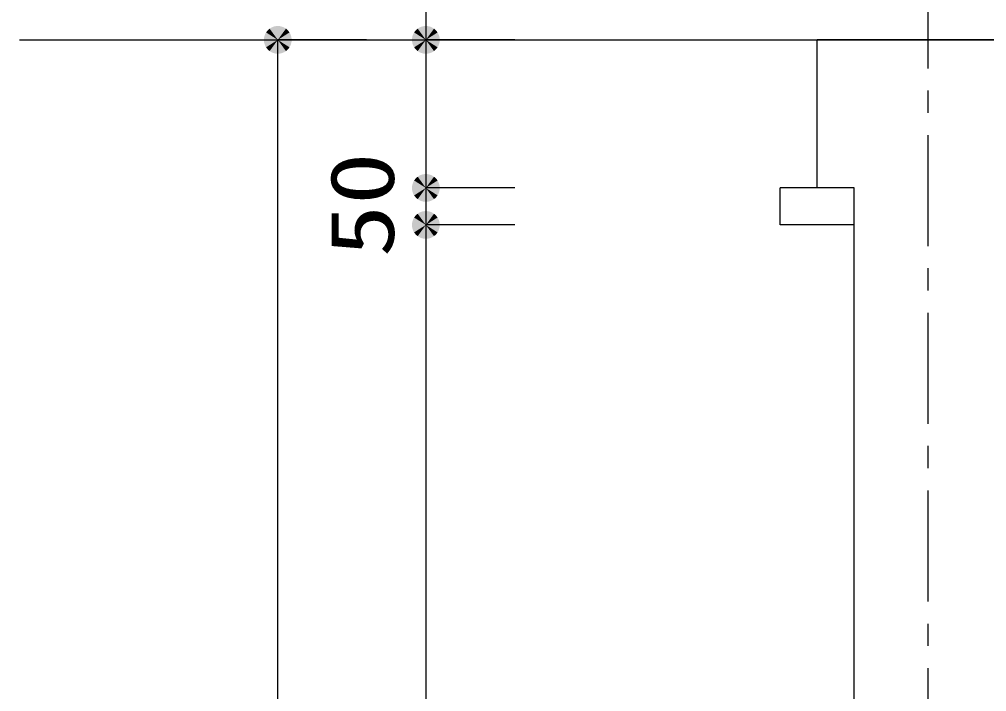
# Model space of a CAD drawing. Units: millimetres, scale not verified. Extents: x -8093 to 8093, y -5792 to 5792.
# Drawn here: x -2193 to -886, y -2530 to -1622 of the extents above; entities that cross this region are included whole.
import ezdxf
from ezdxf.enums import TextEntityAlignment as Align

# ---------------------------------------------------------------- set-up
doc = ezdxf.new("R2010")
doc.units = ezdxf.units.MM
doc.header["$LTSCALE"] = 30
doc.linetypes.add('CHAIN1', pattern=[8, 5, -1, 1, -1])
doc.layers.add('0-2_00クル-フ-1機器', color=2, linetype='Continuous', lineweight=25)
doc.layers.add('0-3_00クル-フ-6寸法', color=132, linetype='Continuous', lineweight=25)
doc.styles.add('ＭＳ ゴシック', font='')
doc.styles.get('ＭＳ ゴシック').set_extended_font_data('MS Gothic')

msp = doc.modelspace()

# ---------------------------------------------------------------- linework, layer by layer
at = {"layer": '0-2_00クル-フ-1機器', "linetype": 'CHAIN1'}
msp.add_line((-965.47, -3847.85), (-965.47, -1608.79), dxfattribs=at)
at = {"layer": '0-2_00クル-フ-1機器'}
for p, q in [((-2193.09, -1649.27), (-660.78, -1649.27)), ((-1115.47, -1849.27), (-1115.47, -1649.27)), ((1664.07, -1649.27), (-1115.47, -1649.27)), ((-1165.47, -1899.27), (-1165.47, -1849.27)), ((-1065.47, -1849.27), (-1165.47, -1849.27)), ((-1065.47, -3499.27), (-1065.47, -1849.27)), ((-1065.47, -1899.27), (-1165.47, -1899.27))]:
    msp.add_line(p, q, dxfattribs=at)
at = {"layer": '0-3_00クル-フ-6寸法', "color": 4}
for p, q in [((-1643.4, -1649.27), (-1643.4, -1400.37)), ((-1723.98, -1649.27), (-1843.98, -1649.27)), ((-1843.98, -3848.9), (-1843.98, -1649.27)), ((-1523.98, -1649.27), (-1643.98, -1649.27)), ((-1643.98, -1649.27), (-1643.98, -1849.27)), ((-1523.98, -1849.27), (-1643.98, -1849.27)), ((-1523.98, -1849.27), (-1643.98, -1849.27)), ((-1643.98, -1849.27), (-1643.98, -1899.27)), ((-1523.98, -1899.27), (-1643.98, -1899.27)), ((-1523.98, -1899.27), (-1643.98, -1899.27)), ((-1643.98, -1899.27), (-1643.98, -3499.27))]:
    msp.add_line(p, q, dxfattribs=at)
at = {"layer": '0-3_00クル-フ-6寸法'}
for points in [[(-1843.98, -1649.27), (-1855, -1634.1), (-1853.01, -1632.84)], [(-1843.98, -1649.27), (-1853.01, -1632.84), (-1850.88, -1631.84)], [(-1843.98, -1649.27), (-1850.88, -1631.84), (-1848.64, -1631.11)], [(-1843.98, -1649.27), (-1848.64, -1631.11), (-1846.33, -1630.67)], [(-1843.98, -1649.27), (-1846.33, -1630.67), (-1843.98, -1630.52)], [(-1843.98, -1649.27), (-1843.98, -1630.52), (-1841.63, -1630.67)], [(-1843.98, -1649.27), (-1841.63, -1630.67), (-1839.32, -1631.11)], [(-1843.98, -1649.27), (-1839.32, -1631.11), (-1837.08, -1631.84)], [(-1843.98, -1649.27), (-1837.08, -1631.84), (-1834.95, -1632.84)], [(-1843.98, -1649.27), (-1834.95, -1632.84), (-1832.96, -1634.1)], [(-1643.98, -1649.27), (-1655, -1634.1), (-1653.01, -1632.84)], [(-1643.98, -1649.27), (-1653.01, -1632.84), (-1650.88, -1631.84)], [(-1643.98, -1649.27), (-1650.88, -1631.84), (-1648.64, -1631.11)], [(-1643.98, -1649.27), (-1648.64, -1631.11), (-1646.33, -1630.67)], [(-1643.98, -1649.27), (-1646.33, -1630.67), (-1643.98, -1630.52)], [(-1643.98, -1649.27), (-1643.98, -1630.52), (-1641.63, -1630.67)], [(-1643.98, -1649.27), (-1641.63, -1630.67), (-1639.32, -1631.11)], [(-1643.98, -1649.27), (-1639.32, -1631.11), (-1637.08, -1631.84)], [(-1643.98, -1649.27), (-1637.08, -1631.84), (-1634.95, -1632.84)], [(-1643.98, -1649.27), (-1634.95, -1632.84), (-1632.96, -1634.1)], [(-1843.98, -1649.27), (-1862.69, -1648.09), (-1862.4, -1645.76)], [(-1843.98, -1649.27), (-1862.4, -1645.76), (-1861.81, -1643.48)], [(-1843.98, -1649.27), (-1861.81, -1643.48), (-1860.95, -1641.29)], [(-1843.98, -1649.27), (-1860.95, -1641.29), (-1859.81, -1639.22)], [(-1843.98, -1649.27), (-1859.81, -1639.22), (-1858.43, -1637.32)], [(-1843.98, -1649.27), (-1858.43, -1637.32), (-1856.82, -1635.6)], [(-1843.98, -1649.27), (-1856.82, -1635.6), (-1855, -1634.1)], [(-1843.98, -1649.27), (-1832.96, -1634.1), (-1831.15, -1635.6)], [(-1843.98, -1649.27), (-1831.15, -1635.6), (-1829.53, -1637.32)], [(-1843.98, -1649.27), (-1829.53, -1637.32), (-1828.15, -1639.22)], [(-1843.98, -1649.27), (-1828.15, -1639.22), (-1827.01, -1641.29)], [(-1843.98, -1649.27), (-1827.01, -1641.29), (-1826.15, -1643.48)], [(-1843.98, -1649.27), (-1826.15, -1643.48), (-1825.56, -1645.76)], [(-1843.98, -1649.27), (-1825.56, -1645.76), (-1825.27, -1648.09)], [(-1643.98, -1649.27), (-1662.69, -1648.09), (-1662.4, -1645.76)], [(-1643.98, -1649.27), (-1662.4, -1645.76), (-1661.81, -1643.48)], [(-1643.98, -1649.27), (-1661.81, -1643.48), (-1660.95, -1641.29)], [(-1643.98, -1649.27), (-1660.95, -1641.29), (-1659.81, -1639.22)], [(-1643.98, -1649.27), (-1659.81, -1639.22), (-1658.43, -1637.32)], [(-1643.98, -1649.27), (-1658.43, -1637.32), (-1656.82, -1635.6)], [(-1643.98, -1649.27), (-1656.82, -1635.6), (-1655, -1634.1)], [(-1643.98, -1649.27), (-1632.96, -1634.1), (-1631.15, -1635.6)], [(-1643.98, -1649.27), (-1631.15, -1635.6), (-1629.53, -1637.32)], [(-1643.98, -1649.27), (-1629.53, -1637.32), (-1628.15, -1639.22)], [(-1643.98, -1649.27), (-1628.15, -1639.22), (-1627.01, -1641.29)], [(-1643.98, -1649.27), (-1627.01, -1641.29), (-1626.15, -1643.48)], [(-1643.98, -1649.27), (-1626.15, -1643.48), (-1625.56, -1645.76)], [(-1643.98, -1649.27), (-1625.56, -1645.76), (-1625.27, -1648.09)], [(-1843.98, -1649.27), (-1862.69, -1650.45), (-1862.69, -1648.09)], [(-1843.98, -1649.27), (-1862.4, -1652.78), (-1862.69, -1650.45)], [(-1843.98, -1649.27), (-1861.81, -1655.06), (-1862.4, -1652.78)], [(-1843.98, -1649.27), (-1860.95, -1657.25), (-1861.81, -1655.06)], [(-1843.98, -1649.27), (-1859.81, -1659.32), (-1860.95, -1657.25)], [(-1843.98, -1649.27), (-1858.43, -1661.22), (-1859.81, -1659.32)], [(-1843.98, -1649.27), (-1856.82, -1662.94), (-1858.43, -1661.22)], [(-1843.98, -1649.27), (-1855, -1664.44), (-1856.82, -1662.94)], [(-1843.98, -1649.27), (-1853.01, -1665.7), (-1855, -1664.44)], [(-1843.98, -1649.27), (-1850.88, -1666.7), (-1853.01, -1665.7)], [(-1843.98, -1649.27), (-1848.64, -1667.43), (-1850.88, -1666.7)], [(-1843.98, -1649.27), (-1846.33, -1667.87), (-1848.64, -1667.43)], [(-1843.98, -1649.27), (-1843.98, -1668.02), (-1846.33, -1667.87)], [(-1843.98, -1649.27), (-1825.27, -1648.09), (-1825.27, -1650.45)], [(-1843.98, -1649.27), (-1841.63, -1667.87), (-1843.98, -1668.02)], [(-1843.98, -1649.27), (-1839.32, -1667.43), (-1841.63, -1667.87)], [(-1843.98, -1649.27), (-1837.08, -1666.7), (-1839.32, -1667.43)], [(-1843.98, -1649.27), (-1834.95, -1665.7), (-1837.08, -1666.7)], [(-1843.98, -1649.27), (-1832.96, -1664.44), (-1834.95, -1665.7)], [(-1843.98, -1649.27), (-1831.15, -1662.94), (-1832.96, -1664.44)], [(-1843.98, -1649.27), (-1829.53, -1661.22), (-1831.15, -1662.94)], [(-1843.98, -1649.27), (-1828.15, -1659.32), (-1829.53, -1661.22)], [(-1843.98, -1649.27), (-1827.01, -1657.25), (-1828.15, -1659.32)], [(-1843.98, -1649.27), (-1826.15, -1655.06), (-1827.01, -1657.25)], [(-1843.98, -1649.27), (-1825.56, -1652.78), (-1826.15, -1655.06)], [(-1843.98, -1649.27), (-1825.27, -1650.45), (-1825.56, -1652.78)], [(-1643.98, -1649.27), (-1662.69, -1650.45), (-1662.69, -1648.09)], [(-1643.98, -1649.27), (-1662.4, -1652.78), (-1662.69, -1650.45)], [(-1643.98, -1649.27), (-1661.81, -1655.06), (-1662.4, -1652.78)], [(-1643.98, -1649.27), (-1660.95, -1657.25), (-1661.81, -1655.06)], [(-1643.98, -1649.27), (-1659.81, -1659.32), (-1660.95, -1657.25)], [(-1643.98, -1649.27), (-1658.43, -1661.22), (-1659.81, -1659.32)], [(-1643.98, -1649.27), (-1656.82, -1662.94), (-1658.43, -1661.22)], [(-1643.98, -1649.27), (-1655, -1664.44), (-1656.82, -1662.94)], [(-1643.98, -1649.27), (-1653.01, -1665.7), (-1655, -1664.44)], [(-1643.98, -1649.27), (-1650.88, -1666.7), (-1653.01, -1665.7)], [(-1643.98, -1649.27), (-1648.64, -1667.43), (-1650.88, -1666.7)], [(-1643.98, -1649.27), (-1646.33, -1667.87), (-1648.64, -1667.43)], [(-1643.98, -1649.27), (-1643.98, -1668.02), (-1646.33, -1667.87)], [(-1643.98, -1649.27), (-1625.27, -1648.09), (-1625.27, -1650.45)], [(-1643.98, -1649.27), (-1641.63, -1667.87), (-1643.98, -1668.02)], [(-1643.98, -1649.27), (-1639.32, -1667.43), (-1641.63, -1667.87)], [(-1643.98, -1649.27), (-1637.08, -1666.7), (-1639.32, -1667.43)], [(-1643.98, -1649.27), (-1634.95, -1665.7), (-1637.08, -1666.7)], [(-1643.98, -1649.27), (-1632.96, -1664.44), (-1634.95, -1665.7)], [(-1643.98, -1649.27), (-1631.15, -1662.94), (-1632.96, -1664.44)], [(-1643.98, -1649.27), (-1629.53, -1661.22), (-1631.15, -1662.94)], [(-1643.98, -1649.27), (-1628.15, -1659.32), (-1629.53, -1661.22)], [(-1643.98, -1649.27), (-1627.01, -1657.25), (-1628.15, -1659.32)], [(-1643.98, -1649.27), (-1626.15, -1655.06), (-1627.01, -1657.25)], [(-1643.98, -1649.27), (-1625.56, -1652.78), (-1626.15, -1655.06)], [(-1643.98, -1649.27), (-1625.27, -1650.45), (-1625.56, -1652.78)], [(-1643.98, -1849.27), (-1661.81, -1843.48), (-1660.95, -1841.29)], [(-1643.98, -1849.27), (-1661.81, -1843.48), (-1660.95, -1841.29)], [(-1643.98, -1849.27), (-1660.95, -1841.29), (-1659.81, -1839.22)], [(-1643.98, -1849.27), (-1660.95, -1841.29), (-1659.81, -1839.22)], [(-1643.98, -1849.27), (-1659.81, -1839.22), (-1658.43, -1837.32)], [(-1643.98, -1849.27), (-1659.81, -1839.22), (-1658.43, -1837.32)], [(-1643.98, -1849.27), (-1658.43, -1837.32), (-1656.82, -1835.6)], [(-1643.98, -1849.27), (-1658.43, -1837.32), (-1656.82, -1835.6)], [(-1643.98, -1849.27), (-1656.82, -1835.6), (-1655, -1834.1)], [(-1643.98, -1849.27), (-1656.82, -1835.6), (-1655, -1834.1)], [(-1643.98, -1849.27), (-1655, -1834.1), (-1653.01, -1832.84)], [(-1643.98, -1849.27), (-1655, -1834.1), (-1653.01, -1832.84)], [(-1643.98, -1849.27), (-1653.01, -1832.84), (-1650.88, -1831.84)], [(-1643.98, -1849.27), (-1653.01, -1832.84), (-1650.88, -1831.84)], [(-1643.98, -1849.27), (-1650.88, -1831.84), (-1648.64, -1831.11)], [(-1643.98, -1849.27), (-1650.88, -1831.84), (-1648.64, -1831.11)], [(-1643.98, -1849.27), (-1648.64, -1831.11), (-1646.33, -1830.67)], [(-1643.98, -1849.27), (-1648.64, -1831.11), (-1646.33, -1830.67)], [(-1643.98, -1849.27), (-1646.33, -1830.67), (-1643.98, -1830.52)], [(-1643.98, -1849.27), (-1646.33, -1830.67), (-1643.98, -1830.52)], [(-1643.98, -1849.27), (-1643.98, -1830.52), (-1641.63, -1830.67)], [(-1643.98, -1849.27), (-1643.98, -1830.52), (-1641.63, -1830.67)], [(-1643.98, -1849.27), (-1641.63, -1830.67), (-1639.32, -1831.11)], [(-1643.98, -1849.27), (-1641.63, -1830.67), (-1639.32, -1831.11)], [(-1643.98, -1849.27), (-1639.32, -1831.11), (-1637.08, -1831.84)], [(-1643.98, -1849.27), (-1639.32, -1831.11), (-1637.08, -1831.84)], [(-1643.98, -1849.27), (-1637.08, -1831.84), (-1634.95, -1832.84)], [(-1643.98, -1849.27), (-1637.08, -1831.84), (-1634.95, -1832.84)], [(-1643.98, -1849.27), (-1634.95, -1832.84), (-1632.96, -1834.1)], [(-1643.98, -1849.27), (-1634.95, -1832.84), (-1632.96, -1834.1)], [(-1643.98, -1849.27), (-1632.96, -1834.1), (-1631.15, -1835.6)], [(-1643.98, -1849.27), (-1632.96, -1834.1), (-1631.15, -1835.6)], [(-1643.98, -1849.27), (-1631.15, -1835.6), (-1629.53, -1837.32)], [(-1643.98, -1849.27), (-1631.15, -1835.6), (-1629.53, -1837.32)], [(-1643.98, -1849.27), (-1629.53, -1837.32), (-1628.15, -1839.22)], [(-1643.98, -1849.27), (-1629.53, -1837.32), (-1628.15, -1839.22)], [(-1643.98, -1849.27), (-1628.15, -1839.22), (-1627.01, -1841.29)], [(-1643.98, -1849.27), (-1628.15, -1839.22), (-1627.01, -1841.29)], [(-1643.98, -1849.27), (-1627.01, -1841.29), (-1626.15, -1843.48)], [(-1643.98, -1849.27), (-1627.01, -1841.29), (-1626.15, -1843.48)], [(-1643.98, -1849.27), (-1662.69, -1848.09), (-1662.4, -1845.76)], [(-1643.98, -1849.27), (-1662.69, -1848.09), (-1662.4, -1845.76)], [(-1643.98, -1849.27), (-1662.69, -1850.45), (-1662.69, -1848.09)], [(-1643.98, -1849.27), (-1662.69, -1850.45), (-1662.69, -1848.09)], [(-1643.98, -1849.27), (-1662.4, -1852.78), (-1662.69, -1850.45)], [(-1643.98, -1849.27), (-1662.4, -1852.78), (-1662.69, -1850.45)], [(-1643.98, -1849.27), (-1662.4, -1845.76), (-1661.81, -1843.48)], [(-1643.98, -1849.27), (-1662.4, -1845.76), (-1661.81, -1843.48)], [(-1643.98, -1849.27), (-1661.81, -1855.06), (-1662.4, -1852.78)], [(-1643.98, -1849.27), (-1661.81, -1855.06), (-1662.4, -1852.78)], [(-1643.98, -1849.27), (-1660.95, -1857.25), (-1661.81, -1855.06)], [(-1643.98, -1849.27), (-1660.95, -1857.25), (-1661.81, -1855.06)], [(-1643.98, -1849.27), (-1659.81, -1859.32), (-1660.95, -1857.25)], [(-1643.98, -1849.27), (-1659.81, -1859.32), (-1660.95, -1857.25)], [(-1643.98, -1849.27), (-1658.43, -1861.22), (-1659.81, -1859.32)], [(-1643.98, -1849.27), (-1658.43, -1861.22), (-1659.81, -1859.32)], [(-1643.98, -1849.27), (-1656.82, -1862.94), (-1658.43, -1861.22)], [(-1643.98, -1849.27), (-1656.82, -1862.94), (-1658.43, -1861.22)], [(-1643.98, -1849.27), (-1655, -1864.44), (-1656.82, -1862.94)], [(-1643.98, -1849.27), (-1655, -1864.44), (-1656.82, -1862.94)], [(-1643.98, -1849.27), (-1653.01, -1865.7), (-1655, -1864.44)], [(-1643.98, -1849.27), (-1653.01, -1865.7), (-1655, -1864.44)], [(-1643.98, -1849.27), (-1650.88, -1866.7), (-1653.01, -1865.7)], [(-1643.98, -1849.27), (-1650.88, -1866.7), (-1653.01, -1865.7)], [(-1643.98, -1849.27), (-1648.64, -1867.43), (-1650.88, -1866.7)], [(-1643.98, -1849.27), (-1648.64, -1867.43), (-1650.88, -1866.7)], [(-1643.98, -1849.27), (-1646.33, -1867.87), (-1648.64, -1867.43)], [(-1643.98, -1849.27), (-1646.33, -1867.87), (-1648.64, -1867.43)], [(-1643.98, -1849.27), (-1643.98, -1868.02), (-1646.33, -1867.87)], [(-1643.98, -1849.27), (-1643.98, -1868.02), (-1646.33, -1867.87)], [(-1643.98, -1849.27), (-1626.15, -1843.48), (-1625.56, -1845.76)], [(-1643.98, -1849.27), (-1626.15, -1843.48), (-1625.56, -1845.76)], [(-1643.98, -1849.27), (-1625.56, -1845.76), (-1625.27, -1848.09)], [(-1643.98, -1849.27), (-1625.56, -1845.76), (-1625.27, -1848.09)], [(-1643.98, -1849.27), (-1625.27, -1848.09), (-1625.27, -1850.45)], [(-1643.98, -1849.27), (-1625.27, -1848.09), (-1625.27, -1850.45)], [(-1643.98, -1849.27), (-1641.63, -1867.87), (-1643.98, -1868.02)], [(-1643.98, -1849.27), (-1639.32, -1867.43), (-1641.63, -1867.87)], [(-1643.98, -1849.27), (-1637.08, -1866.7), (-1639.32, -1867.43)], [(-1643.98, -1849.27), (-1634.95, -1865.7), (-1637.08, -1866.7)], [(-1643.98, -1849.27), (-1632.96, -1864.44), (-1634.95, -1865.7)], [(-1643.98, -1849.27), (-1631.15, -1862.94), (-1632.96, -1864.44)], [(-1643.98, -1849.27), (-1629.53, -1861.22), (-1631.15, -1862.94)], [(-1643.98, -1849.27), (-1628.15, -1859.32), (-1629.53, -1861.22)], [(-1643.98, -1849.27), (-1627.01, -1857.25), (-1628.15, -1859.32)], [(-1643.98, -1849.27), (-1626.15, -1855.06), (-1627.01, -1857.25)], [(-1643.98, -1849.27), (-1625.56, -1852.78), (-1626.15, -1855.06)], [(-1643.98, -1849.27), (-1625.27, -1850.45), (-1625.56, -1852.78)], [(-1643.98, -1849.27), (-1641.63, -1867.87), (-1643.98, -1868.02)], [(-1643.98, -1849.27), (-1639.32, -1867.43), (-1641.63, -1867.87)], [(-1643.98, -1849.27), (-1637.08, -1866.7), (-1639.32, -1867.43)], [(-1643.98, -1849.27), (-1634.95, -1865.7), (-1637.08, -1866.7)], [(-1643.98, -1849.27), (-1632.96, -1864.44), (-1634.95, -1865.7)], [(-1643.98, -1849.27), (-1631.15, -1862.94), (-1632.96, -1864.44)], [(-1643.98, -1849.27), (-1629.53, -1861.22), (-1631.15, -1862.94)], [(-1643.98, -1849.27), (-1628.15, -1859.32), (-1629.53, -1861.22)], [(-1643.98, -1849.27), (-1627.01, -1857.25), (-1628.15, -1859.32)], [(-1643.98, -1849.27), (-1626.15, -1855.06), (-1627.01, -1857.25)], [(-1643.98, -1849.27), (-1625.56, -1852.78), (-1626.15, -1855.06)], [(-1643.98, -1849.27), (-1625.27, -1850.45), (-1625.56, -1852.78)], [(-1643.98, -1899.27), (-1650.88, -1881.84), (-1648.64, -1881.11)], [(-1643.98, -1899.27), (-1650.88, -1881.84), (-1648.64, -1881.11)], [(-1643.98, -1899.27), (-1648.64, -1881.11), (-1646.33, -1880.67)], [(-1643.98, -1899.27), (-1648.64, -1881.11), (-1646.33, -1880.67)], [(-1643.98, -1899.27), (-1646.33, -1880.67), (-1643.98, -1880.52)], [(-1643.98, -1899.27), (-1646.33, -1880.67), (-1643.98, -1880.52)], [(-1643.98, -1899.27), (-1643.98, -1880.52), (-1641.63, -1880.67)], [(-1643.98, -1899.27), (-1643.98, -1880.52), (-1641.63, -1880.67)], [(-1643.98, -1899.27), (-1641.63, -1880.67), (-1639.32, -1881.11)], [(-1643.98, -1899.27), (-1641.63, -1880.67), (-1639.32, -1881.11)], [(-1643.98, -1899.27), (-1639.32, -1881.11), (-1637.08, -1881.84)], [(-1643.98, -1899.27), (-1639.32, -1881.11), (-1637.08, -1881.84)], [(-1643.98, -1899.27), (-1662.4, -1895.76), (-1661.81, -1893.48)], [(-1643.98, -1899.27), (-1662.4, -1895.76), (-1661.81, -1893.48)], [(-1643.98, -1899.27), (-1661.81, -1893.48), (-1660.95, -1891.29)], [(-1643.98, -1899.27), (-1661.81, -1893.48), (-1660.95, -1891.29)], [(-1643.98, -1899.27), (-1660.95, -1891.29), (-1659.81, -1889.22)], [(-1643.98, -1899.27), (-1660.95, -1891.29), (-1659.81, -1889.22)], [(-1643.98, -1899.27), (-1659.81, -1889.22), (-1658.43, -1887.32)], [(-1643.98, -1899.27), (-1659.81, -1889.22), (-1658.43, -1887.32)], [(-1643.98, -1899.27), (-1658.43, -1887.32), (-1656.82, -1885.6)], [(-1643.98, -1899.27), (-1658.43, -1887.32), (-1656.82, -1885.6)], [(-1643.98, -1899.27), (-1656.82, -1885.6), (-1655, -1884.1)], [(-1643.98, -1899.27), (-1656.82, -1885.6), (-1655, -1884.1)], [(-1643.98, -1899.27), (-1655, -1884.1), (-1653.01, -1882.84)], [(-1643.98, -1899.27), (-1655, -1884.1), (-1653.01, -1882.84)], [(-1643.98, -1899.27), (-1653.01, -1882.84), (-1650.88, -1881.84)], [(-1643.98, -1899.27), (-1653.01, -1882.84), (-1650.88, -1881.84)], [(-1643.98, -1899.27), (-1637.08, -1881.84), (-1634.95, -1882.84)], [(-1643.98, -1899.27), (-1637.08, -1881.84), (-1634.95, -1882.84)], [(-1643.98, -1899.27), (-1634.95, -1882.84), (-1632.96, -1884.1)], [(-1643.98, -1899.27), (-1634.95, -1882.84), (-1632.96, -1884.1)], [(-1643.98, -1899.27), (-1632.96, -1884.1), (-1631.15, -1885.6)], [(-1643.98, -1899.27), (-1632.96, -1884.1), (-1631.15, -1885.6)], [(-1643.98, -1899.27), (-1631.15, -1885.6), (-1629.53, -1887.32)], [(-1643.98, -1899.27), (-1631.15, -1885.6), (-1629.53, -1887.32)], [(-1643.98, -1899.27), (-1629.53, -1887.32), (-1628.15, -1889.22)], [(-1643.98, -1899.27), (-1629.53, -1887.32), (-1628.15, -1889.22)], [(-1643.98, -1899.27), (-1628.15, -1889.22), (-1627.01, -1891.29)], [(-1643.98, -1899.27), (-1628.15, -1889.22), (-1627.01, -1891.29)], [(-1643.98, -1899.27), (-1627.01, -1891.29), (-1626.15, -1893.48)], [(-1643.98, -1899.27), (-1627.01, -1891.29), (-1626.15, -1893.48)], [(-1643.98, -1899.27), (-1626.15, -1893.48), (-1625.56, -1895.76)], [(-1643.98, -1899.27), (-1626.15, -1893.48), (-1625.56, -1895.76)], [(-1643.98, -1899.27), (-1662.69, -1898.09), (-1662.4, -1895.76)], [(-1643.98, -1899.27), (-1662.69, -1898.09), (-1662.4, -1895.76)], [(-1643.98, -1899.27), (-1662.69, -1900.45), (-1662.69, -1898.09)], [(-1643.98, -1899.27), (-1662.69, -1900.45), (-1662.69, -1898.09)], [(-1643.98, -1899.27), (-1662.4, -1902.78), (-1662.69, -1900.45)], [(-1643.98, -1899.27), (-1662.4, -1902.78), (-1662.69, -1900.45)], [(-1643.98, -1899.27), (-1661.81, -1905.06), (-1662.4, -1902.78)], [(-1643.98, -1899.27), (-1661.81, -1905.06), (-1662.4, -1902.78)], [(-1643.98, -1899.27), (-1660.95, -1907.25), (-1661.81, -1905.06)], [(-1643.98, -1899.27), (-1660.95, -1907.25), (-1661.81, -1905.06)], [(-1643.98, -1899.27), (-1659.81, -1909.32), (-1660.95, -1907.25)], [(-1643.98, -1899.27), (-1659.81, -1909.32), (-1660.95, -1907.25)], [(-1643.98, -1899.27), (-1658.43, -1911.22), (-1659.81, -1909.32)], [(-1643.98, -1899.27), (-1658.43, -1911.22), (-1659.81, -1909.32)], [(-1643.98, -1899.27), (-1656.82, -1912.94), (-1658.43, -1911.22)], [(-1643.98, -1899.27), (-1656.82, -1912.94), (-1658.43, -1911.22)], [(-1643.98, -1899.27), (-1655, -1914.44), (-1656.82, -1912.94)], [(-1643.98, -1899.27), (-1655, -1914.44), (-1656.82, -1912.94)], [(-1643.98, -1899.27), (-1653.01, -1915.7), (-1655, -1914.44)], [(-1643.98, -1899.27), (-1653.01, -1915.7), (-1655, -1914.44)], [(-1643.98, -1899.27), (-1650.88, -1916.7), (-1653.01, -1915.7)], [(-1643.98, -1899.27), (-1650.88, -1916.7), (-1653.01, -1915.7)], [(-1643.98, -1899.27), (-1648.64, -1917.43), (-1650.88, -1916.7)], [(-1643.98, -1899.27), (-1648.64, -1917.43), (-1650.88, -1916.7)], [(-1643.98, -1899.27), (-1646.33, -1917.87), (-1648.64, -1917.43)], [(-1643.98, -1899.27), (-1646.33, -1917.87), (-1648.64, -1917.43)], [(-1643.98, -1899.27), (-1643.98, -1918.02), (-1646.33, -1917.87)], [(-1643.98, -1899.27), (-1643.98, -1918.02), (-1646.33, -1917.87)], [(-1643.98, -1899.27), (-1625.56, -1895.76), (-1625.27, -1898.09)], [(-1643.98, -1899.27), (-1625.56, -1895.76), (-1625.27, -1898.09)], [(-1643.98, -1899.27), (-1625.27, -1898.09), (-1625.27, -1900.45)], [(-1643.98, -1899.27), (-1625.27, -1898.09), (-1625.27, -1900.45)], [(-1643.98, -1899.27), (-1641.63, -1917.87), (-1643.98, -1918.02)], [(-1643.98, -1899.27), (-1639.32, -1917.43), (-1641.63, -1917.87)], [(-1643.98, -1899.27), (-1637.08, -1916.7), (-1639.32, -1917.43)], [(-1643.98, -1899.27), (-1634.95, -1915.7), (-1637.08, -1916.7)], [(-1643.98, -1899.27), (-1632.96, -1914.44), (-1634.95, -1915.7)], [(-1643.98, -1899.27), (-1631.15, -1912.94), (-1632.96, -1914.44)], [(-1643.98, -1899.27), (-1629.53, -1911.22), (-1631.15, -1912.94)], [(-1643.98, -1899.27), (-1628.15, -1909.32), (-1629.53, -1911.22)], [(-1643.98, -1899.27), (-1627.01, -1907.25), (-1628.15, -1909.32)], [(-1643.98, -1899.27), (-1626.15, -1905.06), (-1627.01, -1907.25)], [(-1643.98, -1899.27), (-1625.56, -1902.78), (-1626.15, -1905.06)], [(-1643.98, -1899.27), (-1625.27, -1900.45), (-1625.56, -1902.78)], [(-1643.98, -1899.27), (-1641.63, -1917.87), (-1643.98, -1918.02)], [(-1643.98, -1899.27), (-1639.32, -1917.43), (-1641.63, -1917.87)], [(-1643.98, -1899.27), (-1637.08, -1916.7), (-1639.32, -1917.43)], [(-1643.98, -1899.27), (-1634.95, -1915.7), (-1637.08, -1916.7)], [(-1643.98, -1899.27), (-1632.96, -1914.44), (-1634.95, -1915.7)], [(-1643.98, -1899.27), (-1631.15, -1912.94), (-1632.96, -1914.44)], [(-1643.98, -1899.27), (-1629.53, -1911.22), (-1631.15, -1912.94)], [(-1643.98, -1899.27), (-1628.15, -1909.32), (-1629.53, -1911.22)], [(-1643.98, -1899.27), (-1627.01, -1907.25), (-1628.15, -1909.32)], [(-1643.98, -1899.27), (-1626.15, -1905.06), (-1627.01, -1907.25)], [(-1643.98, -1899.27), (-1625.56, -1902.78), (-1626.15, -1905.06)], [(-1643.98, -1899.27), (-1625.27, -1900.45), (-1625.56, -1902.78)]]:
    msp.add_solid(points, dxfattribs=at)

# ---------------------------------------------------------------- texts
at = {"layer": '0-3_00クル-フ-6寸法', "color": 3, "style": 'ＭＳ ゴシック', "width": 1.2}
msp.add_text('50', height=86.66, rotation=90, dxfattribs=at).set_placement((-1661.08, -1942.84), align=Align.BOTTOM_LEFT)

doc.saveas('drawing.dxf')
